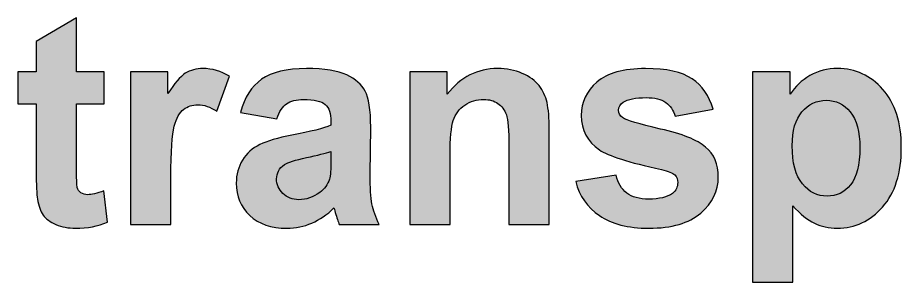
# Model space of a CAD drawing. Header units: centimetres. Extents: x -250 to 250, y -508 to 508.
# Drawn here: x -143.8 to -59, y 356.4 to 381.8 of the extents above; entities that cross this region are included whole.
import ezdxf

# ---------------------------------------------------------------- set-up
doc = ezdxf.new("R2010")
doc.units = ezdxf.units.CM
doc.header["$MEASUREMENT"] = 0
doc.layers.add('Capa 1', color=7, linetype='Continuous')

msp = doc.modelspace()

# ---------------------------------------------------------------- hatches: boundary and pattern name
at = {"layer": 'Capa 1', "true_color": 0x373435}
h = msp.add_hatch(color=250, dxfattribs=at)
edge = h.paths.add_edge_path()
edge.add_spline(control_points=[(-135.45348, 376.5923), (-135.45348, 376.5923), (-135.45348, 373.51608), (-135.45348, 373.51608), (-135.45348, 373.51608), (-138.10637, 373.51608), (-138.10637, 373.51608), (-138.10637, 373.51608), (-138.10637, 367.58471), (-138.10637, 367.58471), (-138.10637, 366.38056), (-138.08285, 365.67971), (-138.03111, 365.48215), (-137.97937, 365.2846), (-137.86648, 365.11997), (-137.68304, 364.98827), (-137.5043, 364.86127), (-137.28793, 364.79541), (-137.02922, 364.79541), (-136.66704, 364.79541), (-136.14963, 364.91771), (-135.4676, 365.16701), (-135.4676, 365.16701), (-135.14304, 362.15664), (-135.14304, 362.15664), (-136.04145, 361.77093), (-137.05745, 361.57808), (-138.19574, 361.57808), (-138.89189, 361.57808), (-139.51748, 361.69567), (-140.07722, 361.93086), (-140.63697, 362.16604), (-141.04619, 362.47178), (-141.30489, 362.84338), (-141.5683, 363.21967), (-141.74704, 363.72297), (-141.85052, 364.36267), (-141.93048, 364.81423), (-141.97282, 365.72675), (-141.97282, 367.10493), (-141.97282, 367.10493), (-141.97282, 373.51608), (-141.97282, 373.51608), (-141.97282, 373.51608), (-143.75082, 373.51608), (-143.75082, 373.51608), (-143.75082, 373.51608), (-143.75082, 376.5923), (-143.75082, 376.5923), (-143.75082, 376.5923), (-141.97282, 376.5923), (-141.97282, 376.5923), (-141.97282, 376.5923), (-141.97282, 379.49919), (-141.97282, 379.49919), (-141.97282, 379.49919), (-138.10637, 381.78519), (-138.10637, 381.78519), (-138.10637, 381.78519), (-138.10637, 376.5923), (-138.10637, 376.5923), (-138.10637, 376.5923), (-135.45348, 376.5923), (-135.45348, 376.5923)], knot_values=[0, 0, 0, 0, 0.04761905, 0.04761905, 0.04761905, 0.0952381, 0.0952381, 0.0952381, 0.14285714, 0.14285714, 0.14285714, 0.19047619, 0.19047619, 0.19047619, 0.23809524, 0.23809524, 0.23809524, 0.28571429, 0.28571429, 0.28571429, 0.33333333, 0.33333333, 0.33333333, 0.38095238, 0.38095238, 0.38095238, 0.42857143, 0.42857143, 0.42857143, 0.47619048, 0.47619048, 0.47619048, 0.52380952, 0.52380952, 0.52380952, 0.57142857, 0.57142857, 0.57142857, 0.61904762, 0.61904762, 0.61904762, 0.66666667, 0.66666667, 0.66666667, 0.71428571, 0.71428571, 0.71428571, 0.76190476, 0.76190476, 0.76190476, 0.80952381, 0.80952381, 0.80952381, 0.85714286, 0.85714286, 0.85714286, 0.9047619, 0.9047619, 0.9047619, 0.95238095, 0.95238095, 0.95238095, 1, 1, 1, 1], degree=3, periodic=1)
h = msp.add_hatch(color=250, dxfattribs=at)
edge = h.paths.add_edge_path()
edge.add_spline(control_points=[(-129.04704, 361.94497), (-129.04704, 361.94497), (-132.91348, 361.94497), (-132.91348, 361.94497), (-132.91348, 361.94497), (-132.91348, 376.5923), (-132.91348, 376.5923), (-132.91348, 376.5923), (-129.32926, 376.5923), (-129.32926, 376.5923), (-129.32926, 376.5923), (-129.32926, 374.51326), (-129.32926, 374.51326), (-128.71308, 375.49634), (-128.15804, 376.14075), (-127.66415, 376.44649), (-127.17026, 376.75223), (-126.61052, 376.90275), (-125.98493, 376.90275), (-125.10063, 376.90275), (-124.24926, 376.65815), (-123.43082, 376.17367), (-123.43082, 376.17367), (-124.63026, 372.79641), (-124.63026, 372.79641), (-125.28408, 373.21975), (-125.89085, 373.43141), (-126.4506, 373.43141), (-126.99623, 373.43141), (-127.45719, 373.28089), (-127.83348, 372.98456), (-128.20978, 372.68352), (-128.50611, 372.1473), (-128.72248, 371.36649), (-128.93885, 370.58567), (-129.04704, 368.94878), (-129.04704, 366.46052), (-129.04704, 366.46052), (-129.04704, 361.94497), (-129.04704, 361.94497)], knot_values=[0, 0, 0, 0, 0.07692308, 0.07692308, 0.07692308, 0.15384615, 0.15384615, 0.15384615, 0.23076923, 0.23076923, 0.23076923, 0.30769231, 0.30769231, 0.30769231, 0.38461538, 0.38461538, 0.38461538, 0.46153846, 0.46153846, 0.46153846, 0.53846154, 0.53846154, 0.53846154, 0.61538462, 0.61538462, 0.61538462, 0.69230769, 0.69230769, 0.69230769, 0.76923077, 0.76923077, 0.76923077, 0.84615385, 0.84615385, 0.84615385, 0.92307692, 0.92307692, 0.92307692, 1, 1, 1, 1], degree=3, periodic=1)
h = msp.add_hatch(color=250, dxfattribs=at)
edge = h.paths.add_edge_path()
edge.add_spline(control_points=[(-118.88233, 372.07675), (-118.88233, 372.07675), (-122.38189, 372.69764), (-122.38189, 372.69764), (-121.98678, 374.12756), (-121.30474, 375.18589), (-120.34048, 375.87263), (-119.37622, 376.55938), (-117.94159, 376.90275), (-116.0413, 376.90275), (-114.31504, 376.90275), (-113.02622, 376.70049), (-112.17956, 376.29126), (-111.33759, 375.88204), (-110.74022, 375.36463), (-110.39685, 374.73434), (-110.05348, 374.10404), (-109.87945, 372.95164), (-109.87945, 371.26771), (-109.87945, 371.26771), (-109.93589, 366.75215), (-109.93589, 366.75215), (-109.93589, 365.46804), (-109.87474, 364.5179), (-109.75245, 363.90641), (-109.63015, 363.29493), (-109.39967, 362.64112), (-109.061, 361.94497), (-109.061, 361.94497), (-112.89922, 361.94497), (-112.89922, 361.94497), (-112.998, 362.19897), (-113.125, 362.57527), (-113.27082, 363.07386), (-113.33196, 363.30434), (-113.379, 363.45486), (-113.40722, 363.52541), (-114.06574, 362.8763), (-114.7713, 362.39182), (-115.52389, 362.06727), (-116.27648, 361.74271), (-117.07611, 361.57808), (-117.92748, 361.57808), (-119.42796, 361.57808), (-120.6133, 361.9873), (-121.47878, 362.80575), (-122.34426, 363.61949), (-122.777, 364.6543), (-122.777, 365.90549), (-122.777, 366.72864), (-122.57944, 367.46712), (-122.18433, 368.11623), (-121.78922, 368.76064), (-121.23889, 369.25923), (-120.52393, 369.6026), (-119.81367, 369.94597), (-118.78826, 370.24701), (-117.4477, 370.50571), (-115.64148, 370.84438), (-114.38559, 371.16423), (-113.68945, 371.45586), (-113.68945, 371.45586), (-113.68945, 371.84627), (-113.68945, 371.84627), (-113.68945, 372.59886), (-113.87289, 373.13508), (-114.23978, 373.45964), (-114.61137, 373.77949), (-115.30752, 373.93941), (-116.32822, 373.93941), (-117.01967, 373.93941), (-117.55589, 373.80301), (-117.94159, 373.52549), (-118.332, 373.25267), (-118.64245, 372.76819), (-118.88233, 372.07675)], knot_values=[0, 0, 0, 0, 0.04, 0.04, 0.04, 0.08, 0.08, 0.08, 0.12, 0.12, 0.12, 0.16, 0.16, 0.16, 0.2, 0.2, 0.2, 0.24, 0.24, 0.24, 0.28, 0.28, 0.28, 0.32, 0.32, 0.32, 0.36, 0.36, 0.36, 0.4, 0.4, 0.4, 0.44, 0.44, 0.44, 0.48, 0.48, 0.48, 0.52, 0.52, 0.52, 0.56, 0.56, 0.56, 0.6, 0.6, 0.6, 0.64, 0.64, 0.64, 0.68, 0.68, 0.68, 0.72, 0.72, 0.72, 0.76, 0.76, 0.76, 0.8, 0.8, 0.8, 0.84, 0.84, 0.84, 0.88, 0.88, 0.88, 0.92, 0.92, 0.92, 0.96, 0.96, 0.96, 1, 1, 1, 1], degree=3, periodic=1)
h = msp.add_hatch(color=250, dxfattribs=at)
edge = h.paths.add_edge_path()
edge.add_spline(control_points=[(-92.74385, 361.94497), (-92.74385, 361.94497), (-96.6103, 361.94497), (-96.6103, 361.94497), (-96.6103, 361.94497), (-96.6103, 369.40975), (-96.6103, 369.40975), (-96.6103, 370.99019), (-96.69496, 372.01089), (-96.85959, 372.47186), (-97.02893, 372.93752), (-97.29704, 373.29501), (-97.67333, 373.55371), (-98.04963, 373.81241), (-98.50119, 373.93941), (-99.028, 373.93941), (-99.70533, 373.93941), (-100.31211, 373.75597), (-100.84833, 373.38908), (-101.38926, 373.02219), (-101.75615, 372.53301), (-101.9537, 371.93093), (-102.15596, 371.32415), (-102.25474, 370.20467), (-102.25474, 368.56778), (-102.25474, 368.56778), (-102.25474, 361.94497), (-102.25474, 361.94497), (-102.25474, 361.94497), (-106.12118, 361.94497), (-106.12118, 361.94497), (-106.12118, 361.94497), (-106.12118, 376.5923), (-106.12118, 376.5923), (-106.12118, 376.5923), (-102.53696, 376.5923), (-102.53696, 376.5923), (-102.53696, 376.5923), (-102.53696, 374.44271), (-102.53696, 374.44271), (-101.25285, 376.0843), (-99.63948, 376.90275), (-97.68745, 376.90275), (-96.83137, 376.90275), (-96.04585, 376.74752), (-95.33559, 376.44178), (-94.62063, 376.13134), (-94.08441, 375.74093), (-93.72222, 375.26586), (-93.35533, 374.78608), (-93.10133, 374.24515), (-92.96022, 373.63838), (-92.81441, 373.0316), (-92.74385, 372.16612), (-92.74385, 371.03723), (-92.74385, 371.03723), (-92.74385, 361.94497), (-92.74385, 361.94497)], knot_values=[0, 0, 0, 0, 0.05263158, 0.05263158, 0.05263158, 0.10526316, 0.10526316, 0.10526316, 0.15789474, 0.15789474, 0.15789474, 0.21052632, 0.21052632, 0.21052632, 0.26315789, 0.26315789, 0.26315789, 0.31578947, 0.31578947, 0.31578947, 0.36842105, 0.36842105, 0.36842105, 0.42105263, 0.42105263, 0.42105263, 0.47368421, 0.47368421, 0.47368421, 0.52631579, 0.52631579, 0.52631579, 0.57894737, 0.57894737, 0.57894737, 0.63157895, 0.63157895, 0.63157895, 0.68421053, 0.68421053, 0.68421053, 0.73684211, 0.73684211, 0.73684211, 0.78947368, 0.78947368, 0.78947368, 0.84210526, 0.84210526, 0.84210526, 0.89473684, 0.89473684, 0.89473684, 0.94736842, 0.94736842, 0.94736842, 1, 1, 1, 1], degree=3, periodic=1)
h = msp.add_hatch(color=250, dxfattribs=at)
edge = h.paths.add_edge_path()
edge.add_spline(control_points=[(-90.20856, 366.06541), (-90.20856, 366.06541), (-86.31389, 366.65808), (-86.31389, 366.65808), (-86.14926, 365.91019), (-85.8153, 365.34104), (-85.3073, 364.95534), (-84.804, 364.56493), (-84.09374, 364.37208), (-83.18593, 364.37208), (-82.18404, 364.37208), (-81.43145, 364.55553), (-80.92345, 364.92241), (-80.58478, 365.18112), (-80.41545, 365.52919), (-80.41545, 365.96193), (-80.41545, 366.25356), (-80.50952, 366.49815), (-80.69297, 366.69101), (-80.88582, 366.87445), (-81.31856, 367.04849), (-81.98649, 367.20371), (-85.11445, 367.89515), (-87.09471, 368.52545), (-87.93197, 369.0946), (-89.09378, 369.88952), (-89.67234, 370.99019), (-89.67234, 372.3966), (-89.67234, 373.6713), (-89.16904, 374.73904), (-88.16715, 375.60452), (-87.16526, 376.47001), (-85.61304, 376.90275), (-83.51049, 376.90275), (-81.50671, 376.90275), (-80.01563, 376.57349), (-79.04197, 375.91967), (-78.0683, 375.26115), (-77.39567, 374.29219), (-77.02878, 373.00808), (-77.02878, 373.00808), (-80.66945, 372.33075), (-80.66945, 372.33075), (-80.82467, 372.9046), (-81.12571, 373.34675), (-81.56315, 373.65249), (-82.0006, 373.95823), (-82.62619, 374.10875), (-83.43993, 374.10875), (-84.46534, 374.10875), (-85.19912, 373.96764), (-85.64597, 373.68071), (-85.9423, 373.47845), (-86.08812, 373.21504), (-86.08812, 372.89519), (-86.08812, 372.61767), (-85.96112, 372.38249), (-85.70241, 372.18964), (-85.34963, 371.93093), (-84.14078, 371.56875), (-82.07115, 371.09838), (-80.00152, 370.62801), (-78.55749, 370.05415), (-77.73904, 369.37212), (-76.9253, 368.68538), (-76.52078, 367.72112), (-76.52078, 366.48875), (-76.52078, 365.14819), (-77.08052, 363.99108), (-78.20471, 363.02682), (-79.32419, 362.06256), (-80.9846, 361.57808), (-83.18593, 361.57808), (-85.1803, 361.57808), (-86.76074, 361.9826), (-87.92726, 362.78693), (-89.08908, 363.59127), (-89.85108, 364.68253), (-90.20856, 366.06541)], knot_values=[0, 0, 0, 0, 0.03846154, 0.03846154, 0.03846154, 0.07692308, 0.07692308, 0.07692308, 0.11538462, 0.11538462, 0.11538462, 0.15384615, 0.15384615, 0.15384615, 0.19230769, 0.19230769, 0.19230769, 0.23076923, 0.23076923, 0.23076923, 0.26923077, 0.26923077, 0.26923077, 0.30769231, 0.30769231, 0.30769231, 0.34615385, 0.34615385, 0.34615385, 0.38461538, 0.38461538, 0.38461538, 0.42307692, 0.42307692, 0.42307692, 0.46153846, 0.46153846, 0.46153846, 0.5, 0.5, 0.5, 0.53846154, 0.53846154, 0.53846154, 0.57692308, 0.57692308, 0.57692308, 0.61538462, 0.61538462, 0.61538462, 0.65384615, 0.65384615, 0.65384615, 0.69230769, 0.69230769, 0.69230769, 0.73076923, 0.73076923, 0.73076923, 0.76923077, 0.76923077, 0.76923077, 0.80769231, 0.80769231, 0.80769231, 0.84615385, 0.84615385, 0.84615385, 0.88461538, 0.88461538, 0.88461538, 0.92307692, 0.92307692, 0.92307692, 0.96153846, 0.96153846, 0.96153846, 1, 1, 1, 1], degree=3, periodic=1)
h = msp.add_hatch(color=250, dxfattribs=at)
edge = h.paths.add_edge_path()
edge.add_spline(control_points=[(-73.2423, 376.5923), (-73.2423, 376.5923), (-69.62986, 376.5923), (-69.62986, 376.5923), (-69.62986, 376.5923), (-69.62986, 374.44271), (-69.62986, 374.44271), (-69.15948, 375.17649), (-68.52919, 375.76915), (-67.72956, 376.22541), (-66.92993, 376.67697), (-66.04093, 376.90275), (-65.06726, 376.90275), (-63.36923, 376.90275), (-61.92519, 376.23482), (-60.73986, 374.89897), (-59.55452, 373.56782), (-58.96186, 371.70515), (-58.96186, 369.32508), (-58.96186, 366.87445), (-59.55923, 364.97415), (-60.75397, 363.61478), (-61.94871, 362.25541), (-63.39745, 361.57808), (-65.10019, 361.57808), (-65.90923, 361.57808), (-66.643, 361.73801), (-67.30152, 362.06256), (-67.95534, 362.38241), (-68.65148, 362.93275), (-69.37586, 363.71356), (-69.37586, 363.71356), (-69.37586, 356.38519), (-69.37586, 356.38519), (-69.37586, 356.38519), (-73.2423, 356.38519), (-73.2423, 356.38519), (-73.2423, 356.38519), (-73.2423, 376.5923), (-73.2423, 376.5923)], knot_values=[0, 0, 0, 0, 0.07692308, 0.07692308, 0.07692308, 0.15384615, 0.15384615, 0.15384615, 0.23076923, 0.23076923, 0.23076923, 0.30769231, 0.30769231, 0.30769231, 0.38461538, 0.38461538, 0.38461538, 0.46153846, 0.46153846, 0.46153846, 0.53846154, 0.53846154, 0.53846154, 0.61538462, 0.61538462, 0.61538462, 0.69230769, 0.69230769, 0.69230769, 0.76923077, 0.76923077, 0.76923077, 0.84615385, 0.84615385, 0.84615385, 0.92307692, 0.92307692, 0.92307692, 1, 1, 1, 1], degree=3, periodic=1)
h = msp.add_hatch(color=250, dxfattribs=at)
edge = h.paths.add_edge_path()
edge.add_spline(control_points=[(-69.4323, 369.49441), (-69.4323, 367.84341), (-69.10774, 366.62515), (-68.45393, 365.83493), (-67.80482, 365.04941), (-67.00989, 364.6543), (-66.07856, 364.6543), (-65.18015, 364.6543), (-64.43226, 365.01649), (-63.83489, 365.74086), (-63.23752, 366.46523), (-62.94119, 367.65056), (-62.94119, 369.30156), (-62.94119, 370.84438), (-63.24693, 371.98738), (-63.86312, 372.73526), (-64.4746, 373.48315), (-65.2366, 373.85475), (-66.14441, 373.85475), (-67.08986, 373.85475), (-67.87537, 373.48786), (-68.49626, 372.75408), (-69.12186, 372.0203), (-69.4323, 370.93375), (-69.4323, 369.49441)], knot_values=[0, 0, 0, 0, 0.125, 0.125, 0.125, 0.25, 0.25, 0.25, 0.375, 0.375, 0.375, 0.5, 0.5, 0.5, 0.625, 0.625, 0.625, 0.75, 0.75, 0.75, 0.875, 0.875, 0.875, 1, 1, 1, 1], degree=3, periodic=1)
h = msp.add_hatch(color=250, dxfattribs=at)
edge = h.paths.add_edge_path()
edge.add_spline(control_points=[(-113.68945, 368.94408), (-114.18333, 368.77945), (-114.96885, 368.5819), (-116.046, 368.35141), (-117.11845, 368.12093), (-117.824, 367.89515), (-118.15326, 367.67878), (-118.65656, 367.3166), (-118.91056, 366.86504), (-118.91056, 366.31471), (-118.91056, 365.76908), (-118.7083, 365.30341), (-118.30378, 364.9083), (-117.89926, 364.51319), (-117.38656, 364.31564), (-116.76096, 364.31564), (-116.06482, 364.31564), (-115.39689, 364.54612), (-114.76189, 365.00238), (-114.29622, 365.35515), (-113.98578, 365.77849), (-113.83996, 366.28649), (-113.74119, 366.61575), (-113.68945, 367.24604), (-113.68945, 368.17267), (-113.68945, 368.17267), (-113.68945, 368.94408), (-113.68945, 368.94408)], knot_values=[0, 0, 0, 0, 0.11111111, 0.11111111, 0.11111111, 0.22222222, 0.22222222, 0.22222222, 0.33333333, 0.33333333, 0.33333333, 0.44444444, 0.44444444, 0.44444444, 0.55555556, 0.55555556, 0.55555556, 0.66666667, 0.66666667, 0.66666667, 0.77777778, 0.77777778, 0.77777778, 0.88888889, 0.88888889, 0.88888889, 1, 1, 1, 1], degree=3, periodic=1)

# ---------------------------------------------------------------- linework, layer by layer
at = {"layer": 'Capa 1', "color": 250}
for points, knots in [([(-135.45348, 376.5923), (-135.45348, 376.5923), (-135.45348, 373.51608), (-135.45348, 373.51608), (-135.45348, 373.51608), (-138.10637, 373.51608), (-138.10637, 373.51608), (-138.10637, 373.51608), (-138.10637, 367.58471), (-138.10637, 367.58471), (-138.10637, 366.38056), (-138.08285, 365.67971), (-138.03111, 365.48215), (-137.97937, 365.2846), (-137.86648, 365.11997), (-137.68304, 364.98827), (-137.5043, 364.86127), (-137.28793, 364.79541), (-137.02922, 364.79541), (-136.66704, 364.79541), (-136.14963, 364.91771), (-135.4676, 365.16701), (-135.4676, 365.16701), (-135.14304, 362.15664), (-135.14304, 362.15664), (-136.04145, 361.77093), (-137.05745, 361.57808), (-138.19574, 361.57808), (-138.89189, 361.57808), (-139.51748, 361.69567), (-140.07722, 361.93086), (-140.63697, 362.16604), (-141.04619, 362.47178), (-141.30489, 362.84338), (-141.5683, 363.21967), (-141.74704, 363.72297), (-141.85052, 364.36267), (-141.93048, 364.81423), (-141.97282, 365.72675), (-141.97282, 367.10493), (-141.97282, 367.10493), (-141.97282, 373.51608), (-141.97282, 373.51608), (-141.97282, 373.51608), (-143.75082, 373.51608), (-143.75082, 373.51608), (-143.75082, 373.51608), (-143.75082, 376.5923), (-143.75082, 376.5923), (-143.75082, 376.5923), (-141.97282, 376.5923), (-141.97282, 376.5923), (-141.97282, 376.5923), (-141.97282, 379.49919), (-141.97282, 379.49919), (-141.97282, 379.49919), (-138.10637, 381.78519), (-138.10637, 381.78519), (-138.10637, 381.78519), (-138.10637, 376.5923), (-138.10637, 376.5923), (-138.10637, 376.5923), (-135.45348, 376.5923), (-135.45348, 376.5923)], [0, 0, 0, 0, 0.04761905, 0.04761905, 0.04761905, 0.0952381, 0.0952381, 0.0952381, 0.14285714, 0.14285714, 0.14285714, 0.19047619, 0.19047619, 0.19047619, 0.23809524, 0.23809524, 0.23809524, 0.28571429, 0.28571429, 0.28571429, 0.33333333, 0.33333333, 0.33333333, 0.38095238, 0.38095238, 0.38095238, 0.42857143, 0.42857143, 0.42857143, 0.47619048, 0.47619048, 0.47619048, 0.52380952, 0.52380952, 0.52380952, 0.57142857, 0.57142857, 0.57142857, 0.61904762, 0.61904762, 0.61904762, 0.66666667, 0.66666667, 0.66666667, 0.71428571, 0.71428571, 0.71428571, 0.76190476, 0.76190476, 0.76190476, 0.80952381, 0.80952381, 0.80952381, 0.85714286, 0.85714286, 0.85714286, 0.9047619, 0.9047619, 0.9047619, 0.95238095, 0.95238095, 0.95238095, 1, 1, 1, 1]), ([(-129.04704, 361.94497), (-129.04704, 361.94497), (-132.91348, 361.94497), (-132.91348, 361.94497), (-132.91348, 361.94497), (-132.91348, 376.5923), (-132.91348, 376.5923), (-132.91348, 376.5923), (-129.32926, 376.5923), (-129.32926, 376.5923), (-129.32926, 376.5923), (-129.32926, 374.51326), (-129.32926, 374.51326), (-128.71308, 375.49634), (-128.15804, 376.14075), (-127.66415, 376.44649), (-127.17026, 376.75223), (-126.61052, 376.90275), (-125.98493, 376.90275), (-125.10063, 376.90275), (-124.24926, 376.65815), (-123.43082, 376.17367), (-123.43082, 376.17367), (-124.63026, 372.79641), (-124.63026, 372.79641), (-125.28408, 373.21975), (-125.89085, 373.43141), (-126.4506, 373.43141), (-126.99623, 373.43141), (-127.45719, 373.28089), (-127.83348, 372.98456), (-128.20978, 372.68352), (-128.50611, 372.1473), (-128.72248, 371.36649), (-128.93885, 370.58567), (-129.04704, 368.94878), (-129.04704, 366.46052), (-129.04704, 366.46052), (-129.04704, 361.94497), (-129.04704, 361.94497)], [0, 0, 0, 0, 0.07692308, 0.07692308, 0.07692308, 0.15384615, 0.15384615, 0.15384615, 0.23076923, 0.23076923, 0.23076923, 0.30769231, 0.30769231, 0.30769231, 0.38461538, 0.38461538, 0.38461538, 0.46153846, 0.46153846, 0.46153846, 0.53846154, 0.53846154, 0.53846154, 0.61538462, 0.61538462, 0.61538462, 0.69230769, 0.69230769, 0.69230769, 0.76923077, 0.76923077, 0.76923077, 0.84615385, 0.84615385, 0.84615385, 0.92307692, 0.92307692, 0.92307692, 1, 1, 1, 1]), ([(-118.88233, 372.07675), (-118.88233, 372.07675), (-122.38189, 372.69764), (-122.38189, 372.69764), (-121.98678, 374.12756), (-121.30474, 375.18589), (-120.34048, 375.87263), (-119.37622, 376.55938), (-117.94159, 376.90275), (-116.0413, 376.90275), (-114.31504, 376.90275), (-113.02622, 376.70049), (-112.17956, 376.29126), (-111.33759, 375.88204), (-110.74022, 375.36463), (-110.39685, 374.73434), (-110.05348, 374.10404), (-109.87945, 372.95164), (-109.87945, 371.26771), (-109.87945, 371.26771), (-109.93589, 366.75215), (-109.93589, 366.75215), (-109.93589, 365.46804), (-109.87474, 364.5179), (-109.75245, 363.90641), (-109.63015, 363.29493), (-109.39967, 362.64112), (-109.061, 361.94497), (-109.061, 361.94497), (-112.89922, 361.94497), (-112.89922, 361.94497), (-112.998, 362.19897), (-113.125, 362.57527), (-113.27082, 363.07386), (-113.33196, 363.30434), (-113.379, 363.45486), (-113.40722, 363.52541), (-114.06574, 362.8763), (-114.7713, 362.39182), (-115.52389, 362.06727), (-116.27648, 361.74271), (-117.07611, 361.57808), (-117.92748, 361.57808), (-119.42796, 361.57808), (-120.6133, 361.9873), (-121.47878, 362.80575), (-122.34426, 363.61949), (-122.777, 364.6543), (-122.777, 365.90549), (-122.777, 366.72864), (-122.57944, 367.46712), (-122.18433, 368.11623), (-121.78922, 368.76064), (-121.23889, 369.25923), (-120.52393, 369.6026), (-119.81367, 369.94597), (-118.78826, 370.24701), (-117.4477, 370.50571), (-115.64148, 370.84438), (-114.38559, 371.16423), (-113.68945, 371.45586), (-113.68945, 371.45586), (-113.68945, 371.84627), (-113.68945, 371.84627), (-113.68945, 372.59886), (-113.87289, 373.13508), (-114.23978, 373.45964), (-114.61137, 373.77949), (-115.30752, 373.93941), (-116.32822, 373.93941), (-117.01967, 373.93941), (-117.55589, 373.80301), (-117.94159, 373.52549), (-118.332, 373.25267), (-118.64245, 372.76819), (-118.88233, 372.07675)], [0, 0, 0, 0, 0.04, 0.04, 0.04, 0.08, 0.08, 0.08, 0.12, 0.12, 0.12, 0.16, 0.16, 0.16, 0.2, 0.2, 0.2, 0.24, 0.24, 0.24, 0.28, 0.28, 0.28, 0.32, 0.32, 0.32, 0.36, 0.36, 0.36, 0.4, 0.4, 0.4, 0.44, 0.44, 0.44, 0.48, 0.48, 0.48, 0.52, 0.52, 0.52, 0.56, 0.56, 0.56, 0.6, 0.6, 0.6, 0.64, 0.64, 0.64, 0.68, 0.68, 0.68, 0.72, 0.72, 0.72, 0.76, 0.76, 0.76, 0.8, 0.8, 0.8, 0.84, 0.84, 0.84, 0.88, 0.88, 0.88, 0.92, 0.92, 0.92, 0.96, 0.96, 0.96, 1, 1, 1, 1]), ([(-92.74385, 361.94497), (-92.74385, 361.94497), (-96.6103, 361.94497), (-96.6103, 361.94497), (-96.6103, 361.94497), (-96.6103, 369.40975), (-96.6103, 369.40975), (-96.6103, 370.99019), (-96.69496, 372.01089), (-96.85959, 372.47186), (-97.02893, 372.93752), (-97.29704, 373.29501), (-97.67333, 373.55371), (-98.04963, 373.81241), (-98.50119, 373.93941), (-99.028, 373.93941), (-99.70533, 373.93941), (-100.31211, 373.75597), (-100.84833, 373.38908), (-101.38926, 373.02219), (-101.75615, 372.53301), (-101.9537, 371.93093), (-102.15596, 371.32415), (-102.25474, 370.20467), (-102.25474, 368.56778), (-102.25474, 368.56778), (-102.25474, 361.94497), (-102.25474, 361.94497), (-102.25474, 361.94497), (-106.12118, 361.94497), (-106.12118, 361.94497), (-106.12118, 361.94497), (-106.12118, 376.5923), (-106.12118, 376.5923), (-106.12118, 376.5923), (-102.53696, 376.5923), (-102.53696, 376.5923), (-102.53696, 376.5923), (-102.53696, 374.44271), (-102.53696, 374.44271), (-101.25285, 376.0843), (-99.63948, 376.90275), (-97.68745, 376.90275), (-96.83137, 376.90275), (-96.04585, 376.74752), (-95.33559, 376.44178), (-94.62063, 376.13134), (-94.08441, 375.74093), (-93.72222, 375.26586), (-93.35533, 374.78608), (-93.10133, 374.24515), (-92.96022, 373.63838), (-92.81441, 373.0316), (-92.74385, 372.16612), (-92.74385, 371.03723), (-92.74385, 371.03723), (-92.74385, 361.94497), (-92.74385, 361.94497)], [0, 0, 0, 0, 0.05263158, 0.05263158, 0.05263158, 0.10526316, 0.10526316, 0.10526316, 0.15789474, 0.15789474, 0.15789474, 0.21052632, 0.21052632, 0.21052632, 0.26315789, 0.26315789, 0.26315789, 0.31578947, 0.31578947, 0.31578947, 0.36842105, 0.36842105, 0.36842105, 0.42105263, 0.42105263, 0.42105263, 0.47368421, 0.47368421, 0.47368421, 0.52631579, 0.52631579, 0.52631579, 0.57894737, 0.57894737, 0.57894737, 0.63157895, 0.63157895, 0.63157895, 0.68421053, 0.68421053, 0.68421053, 0.73684211, 0.73684211, 0.73684211, 0.78947368, 0.78947368, 0.78947368, 0.84210526, 0.84210526, 0.84210526, 0.89473684, 0.89473684, 0.89473684, 0.94736842, 0.94736842, 0.94736842, 1, 1, 1, 1]), ([(-90.20856, 366.06541), (-90.20856, 366.06541), (-86.31389, 366.65808), (-86.31389, 366.65808), (-86.14926, 365.91019), (-85.8153, 365.34104), (-85.3073, 364.95534), (-84.804, 364.56493), (-84.09374, 364.37208), (-83.18593, 364.37208), (-82.18404, 364.37208), (-81.43145, 364.55553), (-80.92345, 364.92241), (-80.58478, 365.18112), (-80.41545, 365.52919), (-80.41545, 365.96193), (-80.41545, 366.25356), (-80.50952, 366.49815), (-80.69297, 366.69101), (-80.88582, 366.87445), (-81.31856, 367.04849), (-81.98649, 367.20371), (-85.11445, 367.89515), (-87.09471, 368.52545), (-87.93197, 369.0946), (-89.09378, 369.88952), (-89.67234, 370.99019), (-89.67234, 372.3966), (-89.67234, 373.6713), (-89.16904, 374.73904), (-88.16715, 375.60452), (-87.16526, 376.47001), (-85.61304, 376.90275), (-83.51049, 376.90275), (-81.50671, 376.90275), (-80.01563, 376.57349), (-79.04197, 375.91967), (-78.0683, 375.26115), (-77.39567, 374.29219), (-77.02878, 373.00808), (-77.02878, 373.00808), (-80.66945, 372.33075), (-80.66945, 372.33075), (-80.82467, 372.9046), (-81.12571, 373.34675), (-81.56315, 373.65249), (-82.0006, 373.95823), (-82.62619, 374.10875), (-83.43993, 374.10875), (-84.46534, 374.10875), (-85.19912, 373.96764), (-85.64597, 373.68071), (-85.9423, 373.47845), (-86.08812, 373.21504), (-86.08812, 372.89519), (-86.08812, 372.61767), (-85.96112, 372.38249), (-85.70241, 372.18964), (-85.34963, 371.93093), (-84.14078, 371.56875), (-82.07115, 371.09838), (-80.00152, 370.62801), (-78.55749, 370.05415), (-77.73904, 369.37212), (-76.9253, 368.68538), (-76.52078, 367.72112), (-76.52078, 366.48875), (-76.52078, 365.14819), (-77.08052, 363.99108), (-78.20471, 363.02682), (-79.32419, 362.06256), (-80.9846, 361.57808), (-83.18593, 361.57808), (-85.1803, 361.57808), (-86.76074, 361.9826), (-87.92726, 362.78693), (-89.08908, 363.59127), (-89.85108, 364.68253), (-90.20856, 366.06541)], [0, 0, 0, 0, 0.03846154, 0.03846154, 0.03846154, 0.07692308, 0.07692308, 0.07692308, 0.11538462, 0.11538462, 0.11538462, 0.15384615, 0.15384615, 0.15384615, 0.19230769, 0.19230769, 0.19230769, 0.23076923, 0.23076923, 0.23076923, 0.26923077, 0.26923077, 0.26923077, 0.30769231, 0.30769231, 0.30769231, 0.34615385, 0.34615385, 0.34615385, 0.38461538, 0.38461538, 0.38461538, 0.42307692, 0.42307692, 0.42307692, 0.46153846, 0.46153846, 0.46153846, 0.5, 0.5, 0.5, 0.53846154, 0.53846154, 0.53846154, 0.57692308, 0.57692308, 0.57692308, 0.61538462, 0.61538462, 0.61538462, 0.65384615, 0.65384615, 0.65384615, 0.69230769, 0.69230769, 0.69230769, 0.73076923, 0.73076923, 0.73076923, 0.76923077, 0.76923077, 0.76923077, 0.80769231, 0.80769231, 0.80769231, 0.84615385, 0.84615385, 0.84615385, 0.88461538, 0.88461538, 0.88461538, 0.92307692, 0.92307692, 0.92307692, 0.96153846, 0.96153846, 0.96153846, 1, 1, 1, 1]), ([(-73.2423, 376.5923), (-73.2423, 376.5923), (-69.62986, 376.5923), (-69.62986, 376.5923), (-69.62986, 376.5923), (-69.62986, 374.44271), (-69.62986, 374.44271), (-69.15948, 375.17649), (-68.52919, 375.76915), (-67.72956, 376.22541), (-66.92993, 376.67697), (-66.04093, 376.90275), (-65.06726, 376.90275), (-63.36923, 376.90275), (-61.92519, 376.23482), (-60.73986, 374.89897), (-59.55452, 373.56782), (-58.96186, 371.70515), (-58.96186, 369.32508), (-58.96186, 366.87445), (-59.55923, 364.97415), (-60.75397, 363.61478), (-61.94871, 362.25541), (-63.39745, 361.57808), (-65.10019, 361.57808), (-65.90923, 361.57808), (-66.643, 361.73801), (-67.30152, 362.06256), (-67.95534, 362.38241), (-68.65148, 362.93275), (-69.37586, 363.71356), (-69.37586, 363.71356), (-69.37586, 356.38519), (-69.37586, 356.38519), (-69.37586, 356.38519), (-73.2423, 356.38519), (-73.2423, 356.38519), (-73.2423, 356.38519), (-73.2423, 376.5923), (-73.2423, 376.5923)], [0, 0, 0, 0, 0.07692308, 0.07692308, 0.07692308, 0.15384615, 0.15384615, 0.15384615, 0.23076923, 0.23076923, 0.23076923, 0.30769231, 0.30769231, 0.30769231, 0.38461538, 0.38461538, 0.38461538, 0.46153846, 0.46153846, 0.46153846, 0.53846154, 0.53846154, 0.53846154, 0.61538462, 0.61538462, 0.61538462, 0.69230769, 0.69230769, 0.69230769, 0.76923077, 0.76923077, 0.76923077, 0.84615385, 0.84615385, 0.84615385, 0.92307692, 0.92307692, 0.92307692, 1, 1, 1, 1]), ([(-69.4323, 369.49441), (-69.4323, 367.84341), (-69.10774, 366.62515), (-68.45393, 365.83493), (-67.80482, 365.04941), (-67.00989, 364.6543), (-66.07856, 364.6543), (-65.18015, 364.6543), (-64.43226, 365.01649), (-63.83489, 365.74086), (-63.23752, 366.46523), (-62.94119, 367.65056), (-62.94119, 369.30156), (-62.94119, 370.84438), (-63.24693, 371.98738), (-63.86312, 372.73526), (-64.4746, 373.48315), (-65.2366, 373.85475), (-66.14441, 373.85475), (-67.08986, 373.85475), (-67.87537, 373.48786), (-68.49626, 372.75408), (-69.12186, 372.0203), (-69.4323, 370.93375), (-69.4323, 369.49441)], [0, 0, 0, 0, 0.125, 0.125, 0.125, 0.25, 0.25, 0.25, 0.375, 0.375, 0.375, 0.5, 0.5, 0.5, 0.625, 0.625, 0.625, 0.75, 0.75, 0.75, 0.875, 0.875, 0.875, 1, 1, 1, 1]), ([(-113.68945, 368.94408), (-114.18333, 368.77945), (-114.96885, 368.5819), (-116.046, 368.35141), (-117.11845, 368.12093), (-117.824, 367.89515), (-118.15326, 367.67878), (-118.65656, 367.3166), (-118.91056, 366.86504), (-118.91056, 366.31471), (-118.91056, 365.76908), (-118.7083, 365.30341), (-118.30378, 364.9083), (-117.89926, 364.51319), (-117.38656, 364.31564), (-116.76096, 364.31564), (-116.06482, 364.31564), (-115.39689, 364.54612), (-114.76189, 365.00238), (-114.29622, 365.35515), (-113.98578, 365.77849), (-113.83996, 366.28649), (-113.74119, 366.61575), (-113.68945, 367.24604), (-113.68945, 368.17267), (-113.68945, 368.17267), (-113.68945, 368.94408), (-113.68945, 368.94408)], [0, 0, 0, 0, 0.11111111, 0.11111111, 0.11111111, 0.22222222, 0.22222222, 0.22222222, 0.33333333, 0.33333333, 0.33333333, 0.44444444, 0.44444444, 0.44444444, 0.55555556, 0.55555556, 0.55555556, 0.66666667, 0.66666667, 0.66666667, 0.77777778, 0.77777778, 0.77777778, 0.88888889, 0.88888889, 0.88888889, 1, 1, 1, 1])]:
    msp.add_open_spline(points, degree=3, knots=knots, dxfattribs=at)

doc.saveas('drawing.dxf')
